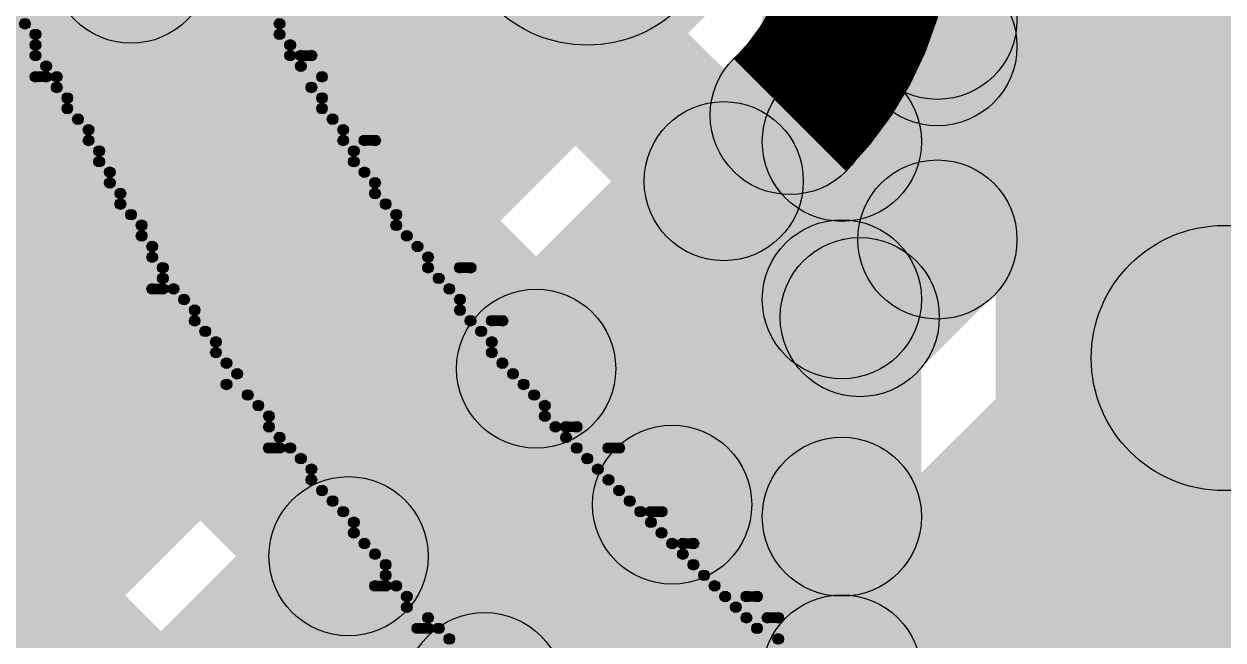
# Model space of a CAD drawing. Header units: millimetres. Extents: x 0 to 212, y 0 to 213.
# Drawn here: x 1.6169 to 1.7299, y 0.6324 to 0.6905 of the extents above; entities that cross this region are included whole.
import ezdxf

# ---------------------------------------------------------------- set-up
doc = ezdxf.new("R2010")
doc.units = ezdxf.units.MM
doc.header["$MEASUREMENT"] = 0
for name, color, linetype in [('BottomLayer', 5, 'Continuous'), ('TopLayer', 1, 'Continuous'), ('TopOverlay', 2, 'Continuous')]:
    doc.layers.add(name, color=color, linetype=linetype)

msp = doc.modelspace()

# ---------------------------------------------------------------- hatches: boundary and pattern name
at = {"layer": 'BottomLayer'}
for points in [[(0.94088, 1.3717), (0.95149, 1.3823), (1.6993, 0.63449), (1.6887, 0.62388)], [(0.9232, 1.35402), (0.93381, 1.36462), (1.6993, 0.59913), (1.6887, 0.58852)], [(0.90552, 1.33634), (0.91613, 1.34695), (1.6993, 0.56377), (1.6887, 0.55317)], [(1.7015, 0.50518), (1.6865, 0.50518), (1.6865, 1.319), (1.7015, 1.319)], [(1.7335, 0.494), (1.7085, 0.494), (1.7085, 1.319), (1.7335, 1.319)], [(1.2088, 1.13913), (1.21941, 1.14974), (1.6993, 0.66984), (1.6887, 0.65923)], [(1.35094, 0.39644), (1.34033, 0.40704), (1.6887, 0.75541), (1.6993, 0.7448)], [(1.3863, 0.39644), (1.37569, 0.40704), (1.6887, 0.72005), (1.6993, 0.70944)], [(1.42165, 0.39644), (1.41105, 0.40704), (1.6887, 0.6847), (1.6993, 0.67409)], [(1.45701, 0.39644), (1.4464, 0.40704), (1.6887, 0.64934), (1.6993, 0.63873)]]:
    msp.add_hatch(color=5, dxfattribs=at).paths.add_polyline_path(points)
h = msp.add_hatch(color=5, dxfattribs=at)
edge = h.paths.add_edge_path()
edge.add_arc((1.694, 0.67939), 0.0075, 0, 360)
h = msp.add_hatch(color=5, dxfattribs=at)
edge = h.paths.add_edge_path()
edge.add_arc((1.694, 0.66454), 0.0075, 0, 360)
h = msp.add_hatch(color=5, dxfattribs=at)
edge = h.paths.add_edge_path()
edge.add_arc((1.694, 0.64404), 0.0075, 0, 360)
h = msp.add_hatch(color=5, dxfattribs=at)
edge = h.paths.add_edge_path()
edge.add_arc((1.694, 0.62918), 0.0075, 0, 360)
at = {"layer": 'TopLayer'}
for points in [[(1.7105, 0.67018), (1.6955, 0.67018), (1.6955, 0.973), (1.7105, 0.973)], [(1.7425, 0.659), (1.7175, 0.659), (1.7175, 0.973), (1.7425, 0.973)], [(1.57408, 0.63266), (1.56347, 0.64326), (1.6377, 0.71749), (1.6483, 0.70688)], [(1.5888, 0.60212), (1.57112, 0.6198), (1.66116, 0.70984), (1.67884, 0.69216)], [(1.69142, 0.69186), (1.70203, 0.70247), (1.7083, 0.6962), (1.6977, 0.68559)], [(1.57913, 0.55392), (1.56853, 0.56452), (1.6977, 0.6937), (1.7083, 0.68309)], [(1.60436, 0.58657), (1.59375, 0.59717), (1.68379, 0.68721), (1.6944, 0.67661)], [(1.67756, 0.67037), (1.68816, 0.68098), (1.70098, 0.66816), (1.69037, 0.65756)], [(1.59734, 0.55392), (1.58673, 0.56452), (1.6977, 0.67549), (1.7083, 0.66488)], [(1.61206, 0.52338), (1.59438, 0.54106), (1.72116, 0.66784), (1.73884, 0.65016)], [(1.65988, 0.6527), (1.67049, 0.6633), (1.6833, 0.65049), (1.6727, 0.63988)], [(1.6422, 0.63502), (1.65281, 0.64562), (1.66562, 0.63281), (1.65502, 0.6222)]]:
    msp.add_hatch(color=1, dxfattribs=at).paths.add_polyline_path(points)
h = msp.add_hatch(color=1, dxfattribs=at)
edge = h.paths.add_edge_path()
edge.add_arc((1.67, 0.701), 0.0125, 0, 360)
h = msp.add_hatch(color=1, dxfattribs=at)
edge = h.paths.add_edge_path()
edge.add_arc((1.67, 0.701), 0.0125, 0, 360)
h = msp.add_hatch(color=1, dxfattribs=at)
edge = h.paths.add_edge_path()
edge.add_arc((1.69673, 0.69717), 0.0075, 0, 360)
h = msp.add_hatch(color=1, dxfattribs=at)
edge = h.paths.add_edge_path()
edge.add_arc((1.627, 0.69618), 0.0075, 0, 360)
h = msp.add_hatch(color=1, dxfattribs=at)
edge = h.paths.add_edge_path()
edge.add_arc((1.703, 0.69089), 0.0075, 0, 360)
h = msp.add_hatch(color=1, dxfattribs=at)
edge = h.paths.add_edge_path()
edge.add_arc((1.703, 0.68839), 0.0075, 0, 360)
h = msp.add_hatch(color=1, dxfattribs=at)
edge = h.paths.add_edge_path()
edge.add_arc((1.68909, 0.68191), 0.0075, 0, 360)
h = msp.add_hatch(color=1, dxfattribs=at)
edge = h.paths.add_edge_path()
edge.add_arc((1.68909, 0.68191), 0.0075, 0, 360)
h = msp.add_hatch(color=1, dxfattribs=at)
edge = h.paths.add_edge_path()
edge.add_arc((1.68909, 0.68191), 0.0075, 0, 360)
h = msp.add_hatch(color=1, dxfattribs=at)
edge = h.paths.add_edge_path()
edge.add_arc((1.68286, 0.67568), 0.0075, 0, 360)
h = msp.add_hatch(color=1, dxfattribs=at)
edge = h.paths.add_edge_path()
edge.add_arc((1.703, 0.67018), 0.0075, 0, 360)
h = msp.add_hatch(color=1, dxfattribs=at)
edge = h.paths.add_edge_path()
edge.add_arc((1.703, 0.67018), 0.0075, 0, 360)
h = msp.add_hatch(color=1, dxfattribs=at)
edge = h.paths.add_edge_path()
edge.add_arc((1.73, 0.659), 0.0125, 0, 360)
h = msp.add_hatch(color=1, dxfattribs=at)
edge = h.paths.add_edge_path()
edge.add_arc((1.73, 0.659), 0.0125, 0, 360)
h = msp.add_hatch(color=1, dxfattribs=at)
edge = h.paths.add_edge_path()
edge.add_arc((1.69568, 0.66286), 0.0075, 0, 360)
h = msp.add_hatch(color=1, dxfattribs=at)
edge = h.paths.add_edge_path()
edge.add_arc((1.66518, 0.658), 0.0075, 0, 360)
h = msp.add_hatch(color=1, dxfattribs=at)
edge = h.paths.add_edge_path()
edge.add_arc((1.678, 0.64518), 0.0075, 0, 360)
h = msp.add_hatch(color=1, dxfattribs=at)
edge = h.paths.add_edge_path()
edge.add_arc((1.6475, 0.64032), 0.0075, 0, 360)
h = msp.add_hatch(color=1, dxfattribs=at)
edge = h.paths.add_edge_path()
edge.add_arc((1.66032, 0.62751), 0.0075, 0, 360)
at = {"layer": 'TopOverlay'}
h = msp.add_hatch(color=2, dxfattribs=at)
edge = h.paths.add_edge_path()
edge.add_arc((1.617, 0.69052), 0.0005, 0, 360)
for points in [[(1.617, 0.69002), (1.617, 0.69102), (1.641, 0.69102), (1.641, 0.69002)], [(1.618, 0.68902), (1.618, 0.69002), (1.641, 0.69002), (1.641, 0.68902)], [(1.618, 0.68802), (1.618, 0.68902), (1.642, 0.68902), (1.642, 0.68802)], [(1.618, 0.68702), (1.618, 0.68802), (1.642, 0.68802), (1.642, 0.68702)], [(1.643, 0.68702), (1.643, 0.68802), (1.644, 0.68802), (1.644, 0.68702)], [(1.618, 0.68502), (1.618, 0.68602), (1.619, 0.68602), (1.619, 0.68502)], [(1.619, 0.68602), (1.619, 0.68702), (1.643, 0.68702), (1.643, 0.68602)], [(1.62, 0.68502), (1.62, 0.68602), (1.645, 0.68602), (1.645, 0.68502)], [(1.62, 0.68402), (1.62, 0.68502), (1.644, 0.68502), (1.644, 0.68402)], [(1.621, 0.68302), (1.621, 0.68402), (1.645, 0.68402), (1.645, 0.68302)], [(1.621, 0.68202), (1.621, 0.68302), (1.645, 0.68302), (1.645, 0.68202)], [(1.622, 0.68102), (1.622, 0.68202), (1.646, 0.68202), (1.646, 0.68102)], [(1.623, 0.68002), (1.623, 0.68102), (1.647, 0.68102), (1.647, 0.68002)], [(1.623, 0.67902), (1.623, 0.68002), (1.647, 0.68002), (1.647, 0.67902)], [(1.649, 0.67902), (1.649, 0.68002), (1.65, 0.68002), (1.65, 0.67902)], [(1.624, 0.67802), (1.624, 0.67902), (1.648, 0.67902), (1.648, 0.67802)], [(1.624, 0.67702), (1.624, 0.67802), (1.648, 0.67802), (1.648, 0.67702)], [(1.625, 0.67602), (1.625, 0.67702), (1.649, 0.67702), (1.649, 0.67602)], [(1.625, 0.67502), (1.625, 0.67602), (1.65, 0.67602), (1.65, 0.67502)], [(1.626, 0.67402), (1.626, 0.67502), (1.65, 0.67502), (1.65, 0.67402)], [(1.626, 0.67302), (1.626, 0.67402), (1.651, 0.67402), (1.651, 0.67302)], [(1.627, 0.67202), (1.627, 0.67302), (1.652, 0.67302), (1.652, 0.67202)], [(1.628, 0.67102), (1.628, 0.67202), (1.652, 0.67202), (1.652, 0.67102)], [(1.628, 0.67002), (1.628, 0.67102), (1.653, 0.67102), (1.653, 0.67002)], [(1.629, 0.66902), (1.629, 0.67002), (1.654, 0.67002), (1.654, 0.66902)], [(1.629, 0.66802), (1.629, 0.66902), (1.655, 0.66902), (1.655, 0.66802)], [(1.63, 0.66702), (1.63, 0.66802), (1.655, 0.66802), (1.655, 0.66702)], [(1.658, 0.66702), (1.658, 0.66802), (1.659, 0.66802), (1.659, 0.66702)], [(1.63, 0.66602), (1.63, 0.66702), (1.656, 0.66702), (1.656, 0.66602)], [(1.629, 0.66502), (1.629, 0.66602), (1.63, 0.66602), (1.63, 0.66502)], [(1.631, 0.66502), (1.631, 0.66602), (1.657, 0.66602), (1.657, 0.66502)], [(1.632, 0.66402), (1.632, 0.66502), (1.658, 0.66502), (1.658, 0.66402)], [(1.633, 0.66302), (1.633, 0.66402), (1.658, 0.66402), (1.658, 0.66302)], [(1.633, 0.66202), (1.633, 0.66302), (1.659, 0.66302), (1.659, 0.66202)], [(1.661, 0.66202), (1.661, 0.66302), (1.662, 0.66302), (1.662, 0.66202)], [(1.634, 0.66102), (1.634, 0.66202), (1.66, 0.66202), (1.66, 0.66102)], [(1.635, 0.66002), (1.635, 0.66102), (1.661, 0.66102), (1.661, 0.66002)], [(1.635, 0.65902), (1.635, 0.66002), (1.661, 0.66002), (1.661, 0.65902)], [(1.636, 0.65802), (1.636, 0.65902), (1.662, 0.65902), (1.662, 0.65802)], [(1.637, 0.65702), (1.637, 0.65802), (1.663, 0.65802), (1.663, 0.65702)], [(1.636, 0.65602), (1.636, 0.65702), (1.664, 0.65702), (1.664, 0.65602)], [(1.638, 0.65502), (1.638, 0.65602), (1.665, 0.65602), (1.665, 0.65502)], [(1.639, 0.65402), (1.639, 0.65502), (1.666, 0.65502), (1.666, 0.65402)], [(1.64, 0.65302), (1.64, 0.65402), (1.666, 0.65402), (1.666, 0.65302)], [(1.64, 0.65202), (1.64, 0.65302), (1.667, 0.65302), (1.667, 0.65202)], [(1.668, 0.65202), (1.668, 0.65302), (1.669, 0.65302), (1.669, 0.65202)], [(1.64, 0.65002), (1.64, 0.65102), (1.641, 0.65102), (1.641, 0.65002)], [(1.641, 0.65102), (1.641, 0.65202), (1.668, 0.65202), (1.668, 0.65102)], [(1.642, 0.65002), (1.642, 0.65102), (1.669, 0.65102), (1.669, 0.65002)], [(1.672, 0.65002), (1.672, 0.65102), (1.673, 0.65102), (1.673, 0.65002)], [(1.643, 0.64902), (1.643, 0.65002), (1.67, 0.65002), (1.67, 0.64902)], [(1.644, 0.64802), (1.644, 0.64902), (1.671, 0.64902), (1.671, 0.64802)], [(1.644, 0.64702), (1.644, 0.64802), (1.672, 0.64802), (1.672, 0.64702)], [(1.645, 0.64602), (1.645, 0.64702), (1.673, 0.64702), (1.673, 0.64602)], [(1.646, 0.64502), (1.646, 0.64602), (1.674, 0.64602), (1.674, 0.64502)], [(1.647, 0.64402), (1.647, 0.64502), (1.675, 0.64502), (1.675, 0.64402)], [(1.676, 0.64402), (1.676, 0.64502), (1.677, 0.64502), (1.677, 0.64402)], [(1.648, 0.64302), (1.648, 0.64402), (1.676, 0.64402), (1.676, 0.64302)], [(1.648, 0.64202), (1.648, 0.64302), (1.677, 0.64302), (1.677, 0.64202)], [(1.649, 0.64102), (1.649, 0.64202), (1.678, 0.64202), (1.678, 0.64102)], [(1.679, 0.64102), (1.679, 0.64202), (1.68, 0.64202), (1.68, 0.64102)], [(1.65, 0.64002), (1.65, 0.64102), (1.679, 0.64102), (1.679, 0.64002)], [(1.651, 0.63902), (1.651, 0.64002), (1.68, 0.64002), (1.68, 0.63902)], [(1.651, 0.63802), (1.651, 0.63902), (1.681, 0.63902), (1.681, 0.63802)], [(1.65, 0.63702), (1.65, 0.63802), (1.651, 0.63802), (1.651, 0.63702)], [(1.652, 0.63702), (1.652, 0.63802), (1.682, 0.63802), (1.682, 0.63702)], [(1.653, 0.63602), (1.653, 0.63702), (1.683, 0.63702), (1.683, 0.63602)], [(1.685, 0.63602), (1.685, 0.63702), (1.686, 0.63702), (1.686, 0.63602)], [(1.653, 0.63502), (1.653, 0.63602), (1.684, 0.63602), (1.684, 0.63502)], [(1.654, 0.63302), (1.654, 0.63402), (1.655, 0.63402), (1.655, 0.63302)], [(1.655, 0.63402), (1.655, 0.63502), (1.685, 0.63502), (1.685, 0.63402)], [(1.656, 0.63302), (1.656, 0.63402), (1.686, 0.63402), (1.686, 0.63302)], [(1.687, 0.63402), (1.687, 0.63502), (1.688, 0.63502), (1.688, 0.63402)], [(1.657, 0.63202), (1.657, 0.63302), (1.688, 0.63302), (1.688, 0.63202)]]:
    msp.add_hatch(color=2, dxfattribs=at).paths.add_polyline_path(points)
h = msp.add_hatch(color=2, dxfattribs=at)
edge = h.paths.add_edge_path()
edge.add_arc((1.641, 0.69052), 0.0005, 0, 360)
h = msp.add_hatch(color=2, dxfattribs=at)
edge = h.paths.add_edge_path()
edge.add_arc((1.618, 0.68952), 0.0005, 0, 360)
h = msp.add_hatch(color=2, dxfattribs=at)
edge = h.paths.add_edge_path()
edge.add_arc((1.641, 0.68952), 0.0005, 0, 360)
h = msp.add_hatch(color=2, dxfattribs=at)
edge = h.paths.add_edge_path()
edge.add_arc((1.618, 0.68852), 0.0005, 0, 360)
h = msp.add_hatch(color=2, dxfattribs=at)
edge = h.paths.add_edge_path()
edge.add_arc((1.642, 0.68852), 0.0005, 0, 360)
h = msp.add_hatch(color=2, dxfattribs=at)
edge = h.paths.add_edge_path()
edge.add_arc((1.618, 0.68752), 0.0005, 0, 360)
h = msp.add_hatch(color=2, dxfattribs=at)
edge = h.paths.add_edge_path()
edge.add_arc((1.642, 0.68752), 0.0005, 0, 360)
h = msp.add_hatch(color=2, dxfattribs=at)
edge = h.paths.add_edge_path()
edge.add_arc((1.643, 0.68752), 0.0005, 0, 360)
h = msp.add_hatch(color=2, dxfattribs=at)
edge = h.paths.add_edge_path()
edge.add_arc((1.644, 0.68752), 0.0005, 0, 360)
h = msp.add_hatch(color=2, dxfattribs=at)
edge = h.paths.add_edge_path()
edge.add_arc((1.618, 0.68552), 0.0005, 0, 360)
h = msp.add_hatch(color=2, dxfattribs=at)
edge = h.paths.add_edge_path()
edge.add_arc((1.619, 0.68652), 0.0005, 0, 360)
h = msp.add_hatch(color=2, dxfattribs=at)
edge = h.paths.add_edge_path()
edge.add_arc((1.619, 0.68552), 0.0005, 0, 360)
h = msp.add_hatch(color=2, dxfattribs=at)
edge = h.paths.add_edge_path()
edge.add_arc((1.62, 0.68552), 0.0005, 0, 360)
h = msp.add_hatch(color=2, dxfattribs=at)
edge = h.paths.add_edge_path()
edge.add_arc((1.643, 0.68652), 0.0005, 0, 360)
h = msp.add_hatch(color=2, dxfattribs=at)
edge = h.paths.add_edge_path()
edge.add_arc((1.645, 0.68552), 0.0005, 0, 360)
h = msp.add_hatch(color=2, dxfattribs=at)
edge = h.paths.add_edge_path()
edge.add_arc((1.62, 0.68452), 0.0005, 0, 360)
h = msp.add_hatch(color=2, dxfattribs=at)
edge = h.paths.add_edge_path()
edge.add_arc((1.644, 0.68452), 0.0005, 0, 360)
h = msp.add_hatch(color=2, dxfattribs=at)
edge = h.paths.add_edge_path()
edge.add_arc((1.621, 0.68352), 0.0005, 0, 360)
h = msp.add_hatch(color=2, dxfattribs=at)
edge = h.paths.add_edge_path()
edge.add_arc((1.645, 0.68352), 0.0005, 0, 360)
h = msp.add_hatch(color=2, dxfattribs=at)
edge = h.paths.add_edge_path()
edge.add_arc((1.621, 0.68252), 0.0005, 0, 360)
h = msp.add_hatch(color=2, dxfattribs=at)
edge = h.paths.add_edge_path()
edge.add_arc((1.645, 0.68252), 0.0005, 0, 360)
h = msp.add_hatch(color=2, dxfattribs=at)
edge = h.paths.add_edge_path()
edge.add_arc((1.622, 0.68152), 0.0005, 0, 360)
h = msp.add_hatch(color=2, dxfattribs=at)
edge = h.paths.add_edge_path()
edge.add_arc((1.646, 0.68152), 0.0005, 0, 360)
h = msp.add_hatch(color=2, dxfattribs=at)
edge = h.paths.add_edge_path()
edge.add_arc((1.623, 0.68052), 0.0005, 0, 360)
h = msp.add_hatch(color=2, dxfattribs=at)
edge = h.paths.add_edge_path()
edge.add_arc((1.647, 0.68052), 0.0005, 0, 360)
h = msp.add_hatch(color=2, dxfattribs=at)
edge = h.paths.add_edge_path()
edge.add_arc((1.623, 0.67952), 0.0005, 0, 360)
h = msp.add_hatch(color=2, dxfattribs=at)
edge = h.paths.add_edge_path()
edge.add_arc((1.647, 0.67952), 0.0005, 0, 360)
h = msp.add_hatch(color=2, dxfattribs=at)
edge = h.paths.add_edge_path()
edge.add_arc((1.649, 0.67952), 0.0005, 0, 360)
h = msp.add_hatch(color=2, dxfattribs=at)
edge = h.paths.add_edge_path()
edge.add_arc((1.65, 0.67952), 0.0005, 0, 360)
h = msp.add_hatch(color=2, dxfattribs=at)
edge = h.paths.add_edge_path()
edge.add_arc((1.624, 0.67852), 0.0005, 0, 360)
h = msp.add_hatch(color=2, dxfattribs=at)
edge = h.paths.add_edge_path()
edge.add_arc((1.648, 0.67852), 0.0005, 0, 360)
h = msp.add_hatch(color=2, dxfattribs=at)
edge = h.paths.add_edge_path()
edge.add_arc((1.624, 0.67752), 0.0005, 0, 360)
h = msp.add_hatch(color=2, dxfattribs=at)
edge = h.paths.add_edge_path()
edge.add_arc((1.625, 0.67652), 0.0005, 0, 360)
h = msp.add_hatch(color=2, dxfattribs=at)
edge = h.paths.add_edge_path()
edge.add_arc((1.648, 0.67752), 0.0005, 0, 360)
h = msp.add_hatch(color=2, dxfattribs=at)
edge = h.paths.add_edge_path()
edge.add_arc((1.649, 0.67652), 0.0005, 0, 360)
h = msp.add_hatch(color=2, dxfattribs=at)
edge = h.paths.add_edge_path()
edge.add_arc((1.625, 0.67552), 0.0005, 0, 360)
h = msp.add_hatch(color=2, dxfattribs=at)
edge = h.paths.add_edge_path()
edge.add_arc((1.65, 0.67552), 0.0005, 0, 360)
h = msp.add_hatch(color=2, dxfattribs=at)
edge = h.paths.add_edge_path()
edge.add_arc((1.626, 0.67452), 0.0005, 0, 360)
h = msp.add_hatch(color=2, dxfattribs=at)
edge = h.paths.add_edge_path()
edge.add_arc((1.65, 0.67452), 0.0005, 0, 360)
h = msp.add_hatch(color=2, dxfattribs=at)
edge = h.paths.add_edge_path()
edge.add_arc((1.626, 0.67352), 0.0005, 0, 360)
h = msp.add_hatch(color=2, dxfattribs=at)
edge = h.paths.add_edge_path()
edge.add_arc((1.651, 0.67352), 0.0005, 0, 360)
h = msp.add_hatch(color=2, dxfattribs=at)
edge = h.paths.add_edge_path()
edge.add_arc((1.627, 0.67252), 0.0005, 0, 360)
h = msp.add_hatch(color=2, dxfattribs=at)
edge = h.paths.add_edge_path()
edge.add_arc((1.652, 0.67252), 0.0005, 0, 360)
h = msp.add_hatch(color=2, dxfattribs=at)
edge = h.paths.add_edge_path()
edge.add_arc((1.628, 0.67152), 0.0005, 0, 360)
h = msp.add_hatch(color=2, dxfattribs=at)
edge = h.paths.add_edge_path()
edge.add_arc((1.652, 0.67152), 0.0005, 0, 360)
h = msp.add_hatch(color=2, dxfattribs=at)
edge = h.paths.add_edge_path()
edge.add_arc((1.628, 0.67052), 0.0005, 0, 360)
h = msp.add_hatch(color=2, dxfattribs=at)
edge = h.paths.add_edge_path()
edge.add_arc((1.653, 0.67052), 0.0005, 0, 360)
h = msp.add_hatch(color=2, dxfattribs=at)
edge = h.paths.add_edge_path()
edge.add_arc((1.629, 0.66952), 0.0005, 0, 360)
h = msp.add_hatch(color=2, dxfattribs=at)
edge = h.paths.add_edge_path()
edge.add_arc((1.629, 0.66852), 0.0005, 0, 360)
h = msp.add_hatch(color=2, dxfattribs=at)
edge = h.paths.add_edge_path()
edge.add_arc((1.654, 0.66952), 0.0005, 0, 360)
h = msp.add_hatch(color=2, dxfattribs=at)
edge = h.paths.add_edge_path()
edge.add_arc((1.655, 0.66852), 0.0005, 0, 360)
h = msp.add_hatch(color=2, dxfattribs=at)
edge = h.paths.add_edge_path()
edge.add_arc((1.63, 0.66752), 0.0005, 0, 360)
h = msp.add_hatch(color=2, dxfattribs=at)
edge = h.paths.add_edge_path()
edge.add_arc((1.655, 0.66752), 0.0005, 0, 360)
h = msp.add_hatch(color=2, dxfattribs=at)
edge = h.paths.add_edge_path()
edge.add_arc((1.658, 0.66752), 0.0005, 0, 360)
h = msp.add_hatch(color=2, dxfattribs=at)
edge = h.paths.add_edge_path()
edge.add_arc((1.659, 0.66752), 0.0005, 0, 360)
h = msp.add_hatch(color=2, dxfattribs=at)
edge = h.paths.add_edge_path()
edge.add_arc((1.63, 0.66652), 0.0005, 0, 360)
h = msp.add_hatch(color=2, dxfattribs=at)
edge = h.paths.add_edge_path()
edge.add_arc((1.656, 0.66652), 0.0005, 0, 360)
h = msp.add_hatch(color=2, dxfattribs=at)
edge = h.paths.add_edge_path()
edge.add_arc((1.629, 0.66552), 0.0005, 0, 360)
h = msp.add_hatch(color=2, dxfattribs=at)
edge = h.paths.add_edge_path()
edge.add_arc((1.63, 0.66552), 0.0005, 0, 360)
h = msp.add_hatch(color=2, dxfattribs=at)
edge = h.paths.add_edge_path()
edge.add_arc((1.631, 0.66552), 0.0005, 0, 360)
h = msp.add_hatch(color=2, dxfattribs=at)
edge = h.paths.add_edge_path()
edge.add_arc((1.657, 0.66552), 0.0005, 0, 360)
h = msp.add_hatch(color=2, dxfattribs=at)
edge = h.paths.add_edge_path()
edge.add_arc((1.632, 0.66452), 0.0005, 0, 360)
h = msp.add_hatch(color=2, dxfattribs=at)
edge = h.paths.add_edge_path()
edge.add_arc((1.658, 0.66452), 0.0005, 0, 360)
h = msp.add_hatch(color=2, dxfattribs=at)
edge = h.paths.add_edge_path()
edge.add_arc((1.633, 0.66352), 0.0005, 0, 360)
h = msp.add_hatch(color=2, dxfattribs=at)
edge = h.paths.add_edge_path()
edge.add_arc((1.658, 0.66352), 0.0005, 0, 360)
h = msp.add_hatch(color=2, dxfattribs=at)
edge = h.paths.add_edge_path()
edge.add_arc((1.633, 0.66252), 0.0005, 0, 360)
h = msp.add_hatch(color=2, dxfattribs=at)
edge = h.paths.add_edge_path()
edge.add_arc((1.659, 0.66252), 0.0005, 0, 360)
h = msp.add_hatch(color=2, dxfattribs=at)
edge = h.paths.add_edge_path()
edge.add_arc((1.661, 0.66252), 0.0005, 0, 360)
h = msp.add_hatch(color=2, dxfattribs=at)
edge = h.paths.add_edge_path()
edge.add_arc((1.662, 0.66252), 0.0005, 0, 360)
h = msp.add_hatch(color=2, dxfattribs=at)
edge = h.paths.add_edge_path()
edge.add_arc((1.634, 0.66152), 0.0005, 0, 360)
h = msp.add_hatch(color=2, dxfattribs=at)
edge = h.paths.add_edge_path()
edge.add_arc((1.66, 0.66152), 0.0005, 0, 360)
h = msp.add_hatch(color=2, dxfattribs=at)
edge = h.paths.add_edge_path()
edge.add_arc((1.635, 0.66052), 0.0005, 0, 360)
h = msp.add_hatch(color=2, dxfattribs=at)
edge = h.paths.add_edge_path()
edge.add_arc((1.635, 0.65952), 0.0005, 0, 360)
h = msp.add_hatch(color=2, dxfattribs=at)
edge = h.paths.add_edge_path()
edge.add_arc((1.661, 0.66052), 0.0005, 0, 360)
h = msp.add_hatch(color=2, dxfattribs=at)
edge = h.paths.add_edge_path()
edge.add_arc((1.661, 0.65952), 0.0005, 0, 360)
h = msp.add_hatch(color=2, dxfattribs=at)
edge = h.paths.add_edge_path()
edge.add_arc((1.636, 0.65852), 0.0005, 0, 360)
h = msp.add_hatch(color=2, dxfattribs=at)
edge = h.paths.add_edge_path()
edge.add_arc((1.662, 0.65852), 0.0005, 0, 360)
h = msp.add_hatch(color=2, dxfattribs=at)
edge = h.paths.add_edge_path()
edge.add_arc((1.637, 0.65752), 0.0005, 0, 360)
h = msp.add_hatch(color=2, dxfattribs=at)
edge = h.paths.add_edge_path()
edge.add_arc((1.663, 0.65752), 0.0005, 0, 360)
h = msp.add_hatch(color=2, dxfattribs=at)
edge = h.paths.add_edge_path()
edge.add_arc((1.636, 0.65652), 0.0005, 0, 360)
h = msp.add_hatch(color=2, dxfattribs=at)
edge = h.paths.add_edge_path()
edge.add_arc((1.664, 0.65652), 0.0005, 0, 360)
h = msp.add_hatch(color=2, dxfattribs=at)
edge = h.paths.add_edge_path()
edge.add_arc((1.638, 0.65552), 0.0005, 0, 360)
h = msp.add_hatch(color=2, dxfattribs=at)
edge = h.paths.add_edge_path()
edge.add_arc((1.665, 0.65552), 0.0005, 0, 360)
h = msp.add_hatch(color=2, dxfattribs=at)
edge = h.paths.add_edge_path()
edge.add_arc((1.639, 0.65452), 0.0005, 0, 360)
h = msp.add_hatch(color=2, dxfattribs=at)
edge = h.paths.add_edge_path()
edge.add_arc((1.666, 0.65452), 0.0005, 0, 360)
h = msp.add_hatch(color=2, dxfattribs=at)
edge = h.paths.add_edge_path()
edge.add_arc((1.64, 0.65352), 0.0005, 0, 360)
h = msp.add_hatch(color=2, dxfattribs=at)
edge = h.paths.add_edge_path()
edge.add_arc((1.666, 0.65352), 0.0005, 0, 360)
h = msp.add_hatch(color=2, dxfattribs=at)
edge = h.paths.add_edge_path()
edge.add_arc((1.64, 0.65252), 0.0005, 0, 360)
h = msp.add_hatch(color=2, dxfattribs=at)
edge = h.paths.add_edge_path()
edge.add_arc((1.667, 0.65252), 0.0005, 0, 360)
h = msp.add_hatch(color=2, dxfattribs=at)
edge = h.paths.add_edge_path()
edge.add_arc((1.668, 0.65252), 0.0005, 0, 360)
h = msp.add_hatch(color=2, dxfattribs=at)
edge = h.paths.add_edge_path()
edge.add_arc((1.669, 0.65252), 0.0005, 0, 360)
h = msp.add_hatch(color=2, dxfattribs=at)
edge = h.paths.add_edge_path()
edge.add_arc((1.64, 0.65052), 0.0005, 0, 360)
h = msp.add_hatch(color=2, dxfattribs=at)
edge = h.paths.add_edge_path()
edge.add_arc((1.641, 0.65152), 0.0005, 0, 360)
h = msp.add_hatch(color=2, dxfattribs=at)
edge = h.paths.add_edge_path()
edge.add_arc((1.641, 0.65052), 0.0005, 0, 360)
h = msp.add_hatch(color=2, dxfattribs=at)
edge = h.paths.add_edge_path()
edge.add_arc((1.642, 0.65052), 0.0005, 0, 360)
h = msp.add_hatch(color=2, dxfattribs=at)
edge = h.paths.add_edge_path()
edge.add_arc((1.668, 0.65152), 0.0005, 0, 360)
h = msp.add_hatch(color=2, dxfattribs=at)
edge = h.paths.add_edge_path()
edge.add_arc((1.669, 0.65052), 0.0005, 0, 360)
h = msp.add_hatch(color=2, dxfattribs=at)
edge = h.paths.add_edge_path()
edge.add_arc((1.672, 0.65052), 0.0005, 0, 360)
h = msp.add_hatch(color=2, dxfattribs=at)
edge = h.paths.add_edge_path()
edge.add_arc((1.673, 0.65052), 0.0005, 0, 360)
h = msp.add_hatch(color=2, dxfattribs=at)
edge = h.paths.add_edge_path()
edge.add_arc((1.643, 0.64952), 0.0005, 0, 360)
h = msp.add_hatch(color=2, dxfattribs=at)
edge = h.paths.add_edge_path()
edge.add_arc((1.67, 0.64952), 0.0005, 0, 360)
h = msp.add_hatch(color=2, dxfattribs=at)
edge = h.paths.add_edge_path()
edge.add_arc((1.644, 0.64852), 0.0005, 0, 360)
h = msp.add_hatch(color=2, dxfattribs=at)
edge = h.paths.add_edge_path()
edge.add_arc((1.671, 0.64852), 0.0005, 0, 360)
h = msp.add_hatch(color=2, dxfattribs=at)
edge = h.paths.add_edge_path()
edge.add_arc((1.644, 0.64752), 0.0005, 0, 360)
h = msp.add_hatch(color=2, dxfattribs=at)
edge = h.paths.add_edge_path()
edge.add_arc((1.672, 0.64752), 0.0005, 0, 360)
h = msp.add_hatch(color=2, dxfattribs=at)
edge = h.paths.add_edge_path()
edge.add_arc((1.645, 0.64652), 0.0005, 0, 360)
h = msp.add_hatch(color=2, dxfattribs=at)
edge = h.paths.add_edge_path()
edge.add_arc((1.673, 0.64652), 0.0005, 0, 360)
h = msp.add_hatch(color=2, dxfattribs=at)
edge = h.paths.add_edge_path()
edge.add_arc((1.646, 0.64552), 0.0005, 0, 360)
h = msp.add_hatch(color=2, dxfattribs=at)
edge = h.paths.add_edge_path()
edge.add_arc((1.674, 0.64552), 0.0005, 0, 360)
h = msp.add_hatch(color=2, dxfattribs=at)
edge = h.paths.add_edge_path()
edge.add_arc((1.647, 0.64452), 0.0005, 0, 360)
h = msp.add_hatch(color=2, dxfattribs=at)
edge = h.paths.add_edge_path()
edge.add_arc((1.675, 0.64452), 0.0005, 0, 360)
h = msp.add_hatch(color=2, dxfattribs=at)
edge = h.paths.add_edge_path()
edge.add_arc((1.676, 0.64452), 0.0005, 0, 360)
h = msp.add_hatch(color=2, dxfattribs=at)
edge = h.paths.add_edge_path()
edge.add_arc((1.677, 0.64452), 0.0005, 0, 360)
h = msp.add_hatch(color=2, dxfattribs=at)
edge = h.paths.add_edge_path()
edge.add_arc((1.648, 0.64352), 0.0005, 0, 360)
h = msp.add_hatch(color=2, dxfattribs=at)
edge = h.paths.add_edge_path()
edge.add_arc((1.648, 0.64252), 0.0005, 0, 360)
h = msp.add_hatch(color=2, dxfattribs=at)
edge = h.paths.add_edge_path()
edge.add_arc((1.676, 0.64352), 0.0005, 0, 360)
h = msp.add_hatch(color=2, dxfattribs=at)
edge = h.paths.add_edge_path()
edge.add_arc((1.677, 0.64252), 0.0005, 0, 360)
h = msp.add_hatch(color=2, dxfattribs=at)
edge = h.paths.add_edge_path()
edge.add_arc((1.649, 0.64152), 0.0005, 0, 360)
h = msp.add_hatch(color=2, dxfattribs=at)
edge = h.paths.add_edge_path()
edge.add_arc((1.678, 0.64152), 0.0005, 0, 360)
h = msp.add_hatch(color=2, dxfattribs=at)
edge = h.paths.add_edge_path()
edge.add_arc((1.679, 0.64152), 0.0005, 0, 360)
h = msp.add_hatch(color=2, dxfattribs=at)
edge = h.paths.add_edge_path()
edge.add_arc((1.68, 0.64152), 0.0005, 0, 360)
h = msp.add_hatch(color=2, dxfattribs=at)
edge = h.paths.add_edge_path()
edge.add_arc((1.65, 0.64052), 0.0005, 0, 360)
h = msp.add_hatch(color=2, dxfattribs=at)
edge = h.paths.add_edge_path()
edge.add_arc((1.679, 0.64052), 0.0005, 0, 360)
h = msp.add_hatch(color=2, dxfattribs=at)
edge = h.paths.add_edge_path()
edge.add_arc((1.651, 0.63952), 0.0005, 0, 360)
h = msp.add_hatch(color=2, dxfattribs=at)
edge = h.paths.add_edge_path()
edge.add_arc((1.68, 0.63952), 0.0005, 0, 360)
h = msp.add_hatch(color=2, dxfattribs=at)
edge = h.paths.add_edge_path()
edge.add_arc((1.651, 0.63852), 0.0005, 0, 360)
h = msp.add_hatch(color=2, dxfattribs=at)
edge = h.paths.add_edge_path()
edge.add_arc((1.681, 0.63852), 0.0005, 0, 360)
h = msp.add_hatch(color=2, dxfattribs=at)
edge = h.paths.add_edge_path()
edge.add_arc((1.65, 0.63752), 0.0005, 0, 360)
h = msp.add_hatch(color=2, dxfattribs=at)
edge = h.paths.add_edge_path()
edge.add_arc((1.651, 0.63752), 0.0005, 0, 360)
h = msp.add_hatch(color=2, dxfattribs=at)
edge = h.paths.add_edge_path()
edge.add_arc((1.652, 0.63752), 0.0005, 0, 360)
h = msp.add_hatch(color=2, dxfattribs=at)
edge = h.paths.add_edge_path()
edge.add_arc((1.682, 0.63752), 0.0005, 0, 360)
h = msp.add_hatch(color=2, dxfattribs=at)
edge = h.paths.add_edge_path()
edge.add_arc((1.653, 0.63652), 0.0005, 0, 360)
h = msp.add_hatch(color=2, dxfattribs=at)
edge = h.paths.add_edge_path()
edge.add_arc((1.683, 0.63652), 0.0005, 0, 360)
h = msp.add_hatch(color=2, dxfattribs=at)
edge = h.paths.add_edge_path()
edge.add_arc((1.685, 0.63652), 0.0005, 0, 360)
h = msp.add_hatch(color=2, dxfattribs=at)
edge = h.paths.add_edge_path()
edge.add_arc((1.686, 0.63652), 0.0005, 0, 360)
h = msp.add_hatch(color=2, dxfattribs=at)
edge = h.paths.add_edge_path()
edge.add_arc((1.653, 0.63552), 0.0005, 0, 360)
h = msp.add_hatch(color=2, dxfattribs=at)
edge = h.paths.add_edge_path()
edge.add_arc((1.684, 0.63552), 0.0005, 0, 360)
h = msp.add_hatch(color=2, dxfattribs=at)
edge = h.paths.add_edge_path()
edge.add_arc((1.654, 0.63352), 0.0005, 0, 360)
h = msp.add_hatch(color=2, dxfattribs=at)
edge = h.paths.add_edge_path()
edge.add_arc((1.655, 0.63452), 0.0005, 0, 360)
h = msp.add_hatch(color=2, dxfattribs=at)
edge = h.paths.add_edge_path()
edge.add_arc((1.655, 0.63352), 0.0005, 0, 360)
h = msp.add_hatch(color=2, dxfattribs=at)
edge = h.paths.add_edge_path()
edge.add_arc((1.656, 0.63352), 0.0005, 0, 360)
h = msp.add_hatch(color=2, dxfattribs=at)
edge = h.paths.add_edge_path()
edge.add_arc((1.685, 0.63452), 0.0005, 0, 360)
h = msp.add_hatch(color=2, dxfattribs=at)
edge = h.paths.add_edge_path()
edge.add_arc((1.686, 0.63352), 0.0005, 0, 360)
h = msp.add_hatch(color=2, dxfattribs=at)
edge = h.paths.add_edge_path()
edge.add_arc((1.687, 0.63452), 0.0005, 0, 360)
h = msp.add_hatch(color=2, dxfattribs=at)
edge = h.paths.add_edge_path()
edge.add_arc((1.688, 0.63452), 0.0005, 0, 360)
h = msp.add_hatch(color=2, dxfattribs=at)
edge = h.paths.add_edge_path()
edge.add_arc((1.657, 0.63252), 0.0005, 0, 360)
h = msp.add_hatch(color=2, dxfattribs=at)
edge = h.paths.add_edge_path()
edge.add_arc((1.688, 0.63252), 0.0005, 0, 360)

# ---------------------------------------------------------------- linework, layer by layer
at = {"layer": 'BottomLayer'}
for centre in [(1.694, 0.67939), (1.694, 0.66454), (1.694, 0.64404), (1.694, 0.62918)]:
    msp.add_circle(centre, 0.0075, dxfattribs=at)
at = {"layer": 'TopLayer', "const_width": 0.015}
msp.add_lwpolyline([(1.697, 0.701, -0.198912), (1.68909, 0.68191)], format="xyb", dxfattribs=at)
msp.add_lwpolyline([(1.697, 0.701, -0.198912), (1.68909, 0.68191)], format="xyb", dxfattribs=at)
at = {"layer": 'TopLayer'}
for centre, radius in [((1.67, 0.701), 0.0125), ((1.67, 0.701), 0.0125), ((1.69673, 0.69717), 0.0075), ((1.627, 0.69618), 0.0075), ((1.703, 0.69089), 0.0075), ((1.703, 0.68839), 0.0075), ((1.68909, 0.68191), 0.0075), ((1.68909, 0.68191), 0.0075), ((1.68909, 0.68191), 0.0075), ((1.68286, 0.67568), 0.0075), ((1.703, 0.67018), 0.0075), ((1.703, 0.67018), 0.0075), ((1.73, 0.659), 0.0125), ((1.73, 0.659), 0.0125), ((1.69568, 0.66286), 0.0075), ((1.66518, 0.658), 0.0075), ((1.678, 0.64518), 0.0075), ((1.6475, 0.64032), 0.0075), ((1.66032, 0.62751), 0.0075)]:
    msp.add_circle(centre, radius, dxfattribs=at)
at = {"layer": 'TopOverlay'}
for centre in [(1.617, 0.69052), (1.641, 0.69052), (1.618, 0.68952), (1.641, 0.68952), (1.618, 0.68852), (1.642, 0.68852), (1.618, 0.68752), (1.642, 0.68752), (1.643, 0.68752), (1.644, 0.68752), (1.618, 0.68552), (1.619, 0.68652), (1.619, 0.68552), (1.62, 0.68552), (1.643, 0.68652), (1.645, 0.68552), (1.62, 0.68452), (1.644, 0.68452), (1.621, 0.68352), (1.645, 0.68352), (1.621, 0.68252), (1.645, 0.68252), (1.622, 0.68152), (1.646, 0.68152), (1.623, 0.68052), (1.647, 0.68052), (1.623, 0.67952), (1.647, 0.67952), (1.649, 0.67952), (1.65, 0.67952), (1.624, 0.67852), (1.648, 0.67852), (1.624, 0.67752), (1.625, 0.67652), (1.648, 0.67752), (1.649, 0.67652), (1.625, 0.67552), (1.65, 0.67552), (1.626, 0.67452), (1.65, 0.67452), (1.626, 0.67352), (1.651, 0.67352), (1.627, 0.67252), (1.652, 0.67252), (1.628, 0.67152), (1.652, 0.67152), (1.628, 0.67052), (1.653, 0.67052), (1.629, 0.66952), (1.629, 0.66852), (1.654, 0.66952), (1.655, 0.66852), (1.63, 0.66752), (1.655, 0.66752), (1.658, 0.66752), (1.659, 0.66752), (1.63, 0.66652), (1.656, 0.66652), (1.629, 0.66552), (1.63, 0.66552), (1.631, 0.66552), (1.657, 0.66552), (1.632, 0.66452), (1.658, 0.66452), (1.633, 0.66352), (1.658, 0.66352), (1.633, 0.66252), (1.659, 0.66252), (1.661, 0.66252), (1.662, 0.66252), (1.634, 0.66152), (1.66, 0.66152), (1.635, 0.66052), (1.635, 0.65952), (1.661, 0.66052), (1.661, 0.65952), (1.636, 0.65852), (1.662, 0.65852), (1.637, 0.65752), (1.663, 0.65752), (1.636, 0.65652), (1.664, 0.65652), (1.638, 0.65552), (1.665, 0.65552), (1.639, 0.65452), (1.666, 0.65452), (1.64, 0.65352), (1.666, 0.65352), (1.64, 0.65252), (1.667, 0.65252), (1.668, 0.65252), (1.669, 0.65252), (1.64, 0.65052), (1.641, 0.65152), (1.641, 0.65052), (1.642, 0.65052), (1.668, 0.65152), (1.669, 0.65052), (1.672, 0.65052), (1.673, 0.65052), (1.643, 0.64952), (1.67, 0.64952), (1.644, 0.64852), (1.671, 0.64852), (1.644, 0.64752), (1.672, 0.64752), (1.645, 0.64652), (1.673, 0.64652), (1.646, 0.64552), (1.674, 0.64552), (1.647, 0.64452), (1.675, 0.64452), (1.676, 0.64452), (1.677, 0.64452), (1.648, 0.64352), (1.648, 0.64252), (1.676, 0.64352), (1.677, 0.64252), (1.649, 0.64152), (1.678, 0.64152), (1.679, 0.64152), (1.68, 0.64152), (1.65, 0.64052), (1.679, 0.64052), (1.651, 0.63952), (1.68, 0.63952), (1.651, 0.63852), (1.681, 0.63852), (1.65, 0.63752), (1.651, 0.63752), (1.652, 0.63752), (1.682, 0.63752), (1.653, 0.63652), (1.683, 0.63652), (1.685, 0.63652), (1.686, 0.63652), (1.653, 0.63552), (1.684, 0.63552), (1.654, 0.63352), (1.655, 0.63452), (1.655, 0.63352), (1.656, 0.63352), (1.685, 0.63452), (1.686, 0.63352), (1.687, 0.63452), (1.688, 0.63452), (1.657, 0.63252), (1.688, 0.63252)]:
    msp.add_circle(centre, 0.0005, dxfattribs=at)

doc.saveas('drawing.dxf')
